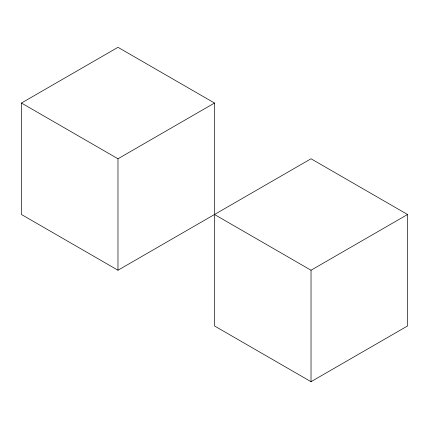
<?xml version="1.0" encoding="UTF-8"?>
<svg xmlns="http://www.w3.org/2000/svg" width="429" height="429" viewBox="0 0 429 429"><rect width="100%" height="100%" fill="white"/><g stroke="black" fill="none" stroke-linecap="round" stroke-linejoin="round"><path stroke-width="0.64" d="M21.45 103.04L117.975 47.313L214.5 103.04L214.5 325.96L311.025 381.687L407.55 325.96L407.55 214.5L311.025 158.773L117.975 270.227L21.45 214.5L21.45 103.04L117.975 158.773L214.5 103.04M214.5 214.5L311.025 270.227L407.55 214.5M311.025 270.227L311.025 381.687M117.975 158.773L117.975 270.227"/></g></svg>
